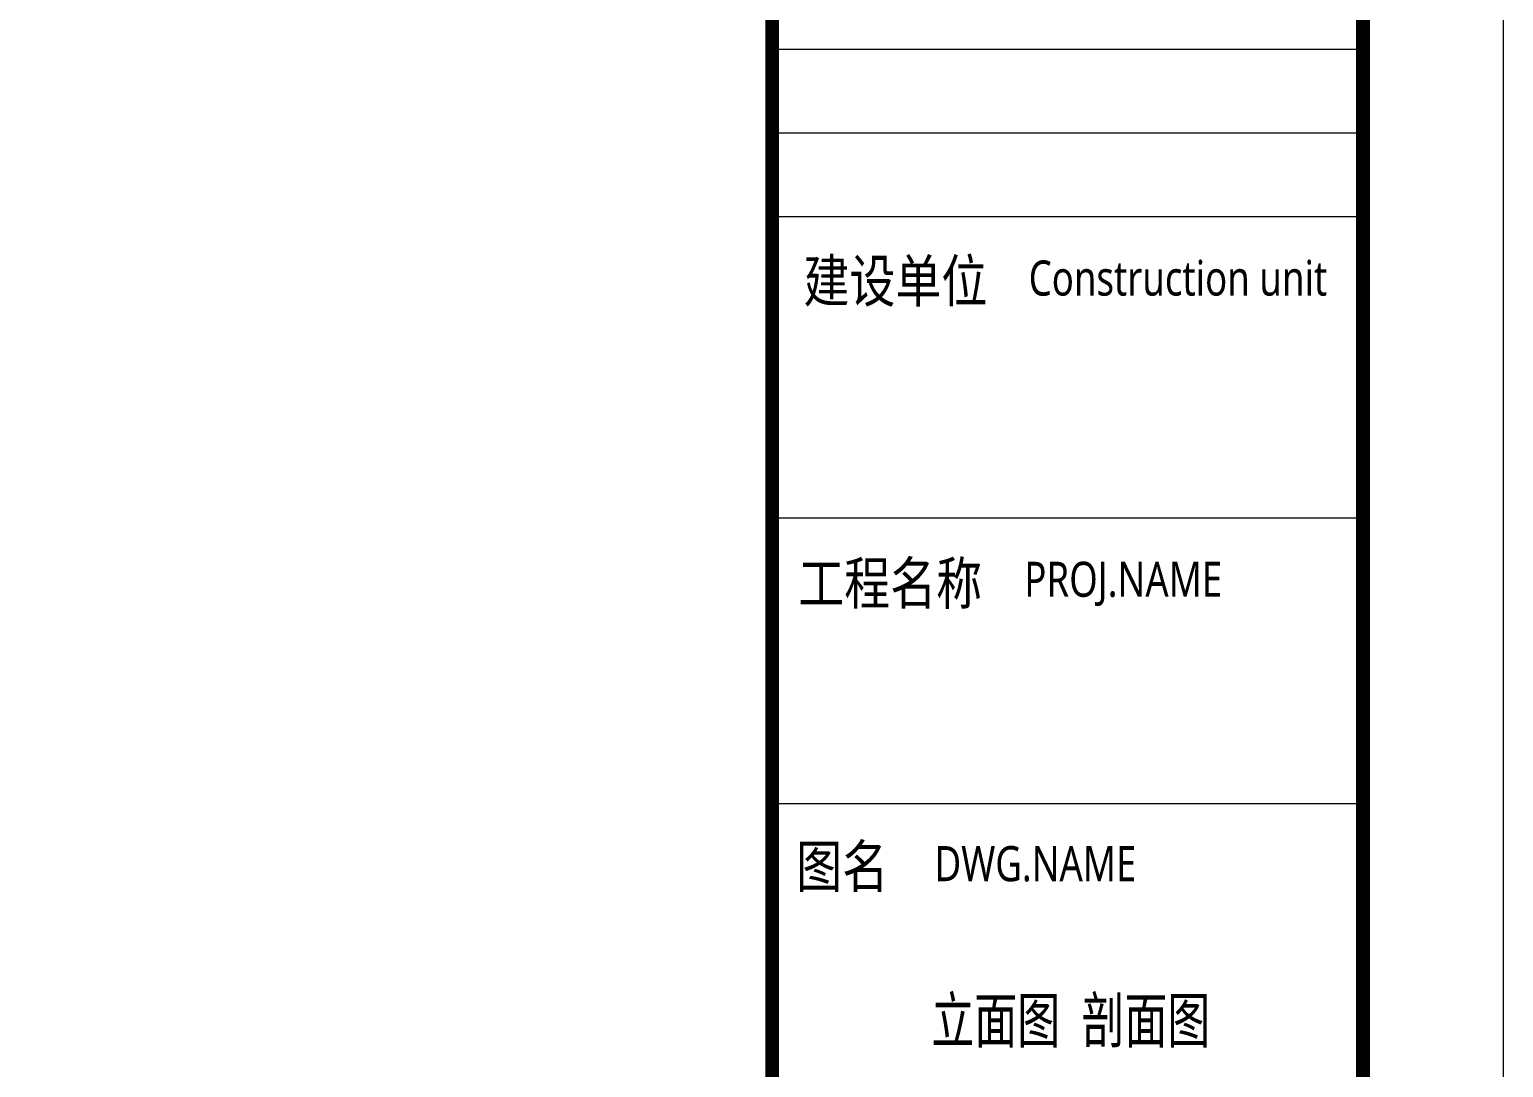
# Model space of a CAD drawing. Header units: inches. Extents: x -3733042 to -3643265, y 623859 to 997713.
# Drawn here: x -3659014 to -3643265, y 658602 to 669694 of the extents above; entities that cross this region are included whole.
import ezdxf
from ezdxf.enums import TextEntityAlignment as Align

# ---------------------------------------------------------------- set-up
doc = ezdxf.new("R2010")
doc.units = ezdxf.units.IN
doc.header["$LTSCALE"] = 1000
doc.header["$MEASUREMENT"] = 0
doc.layers.get('0').update_dxf_attribs({"lineweight": 18})
for name, color, linetype, lineweight in [('0-TK', 4, 'Continuous', 18), ('PUB_TITLE', 153, 'Continuous', 18), ('图签文字', 4, 'Continuous', 18)]:
    doc.layers.add(name, color=color, linetype=linetype, lineweight=lineweight)
doc.styles.add('-黑体', font='msyh.ttf', dxfattribs={"width": 0.7})
doc.styles.add('建筑图签-黑', font='simhei.ttf', dxfattribs={"width": 0.7})

msp = doc.modelspace()

# ---------------------------------------------------------------- linework, layer by layer
at = {"layer": '0-TK'}
for p, q in [((-3651078.8, 669483.6), (-3644764.6, 669483.6)), ((-3651078.8, 668589.5), (-3644764.6, 668589.5)), ((-3651078.8, 667695.4), (-3644764.6, 667695.4)), ((-3651078.8, 664476.7), (-3644764.6, 664476.7)), ((-3651078.8, 661423.5), (-3644764.6, 661423.5))]:
    msp.add_line(p, q, dxfattribs=at)
msp.add_lwpolyline([(-3651078.8, 639212.6, 144, 144, 0), (-3651078.8, 699212.6, 144, 144, 0)], format="xyseb", dxfattribs=at)
at = {"layer": 'PUB_TITLE'}
msp.add_lwpolyline([(-3643264.6, 637712.6), (-3643264.6, 700712.6), (-3732364.6, 700712.6), (-3732364.6, 637712.6)], close=True, dxfattribs=at)
msp.add_lwpolyline([(-3644764.6, 639212.6, 150, 150, 0), (-3644764.6, 699212.6, 150, 150, 0), (-3728614.6, 699212.6, 150, 150, 0), (-3728614.6, 639212.6, 150, 150, 0)], format="xyseb", close=True, dxfattribs=at)
msp.add_lwpolyline([(-3644764.6, 639212.6, 150, 150, 0), (-3644764.6, 699212.6, 150, 150, 0), (-3728614.6, 699212.6, 150, 150, 0), (-3728614.6, 639212.6, 150, 150, 0)], format="xyseb", close=True, dxfattribs=at)

# ---------------------------------------------------------------- texts
at = {"style": '-黑体', "width": 0.8}
for s, height, p in [('建设单位', 450, (-3650744.5, 667006.9)), ('工程名称', 450, (-3650800.1, 663777.1)), ('PROJ.NAME', 375, (-3648384.7, 663819.1)), ('图名', 450, (-3650821.5, 660750.8)), ('DWG.NAME', 375, (-3649343.9, 660780.4))]:
    msp.add_text(s, height=height, dxfattribs=at).set_placement(p, align=Align.MIDDLE_LEFT)
at = {"insert": (-3648338.5, 667035.2), "char_height": 375, "width": 4915.503, "attachment_point": 4, "style": '-黑体'}
msp.add_mtext('{\\W0.8;Construction unit  }', dxfattribs=at)
at = {"layer": '图签文字', "color": 4, "insert": (-3647887.9, 658815.6), "char_height": 480, "width": 4601.124, "attachment_point": 8, "style": '建筑图签-黑'}
msp.add_mtext('立面图 剖面图', dxfattribs=at)

doc.saveas('drawing.dxf')
